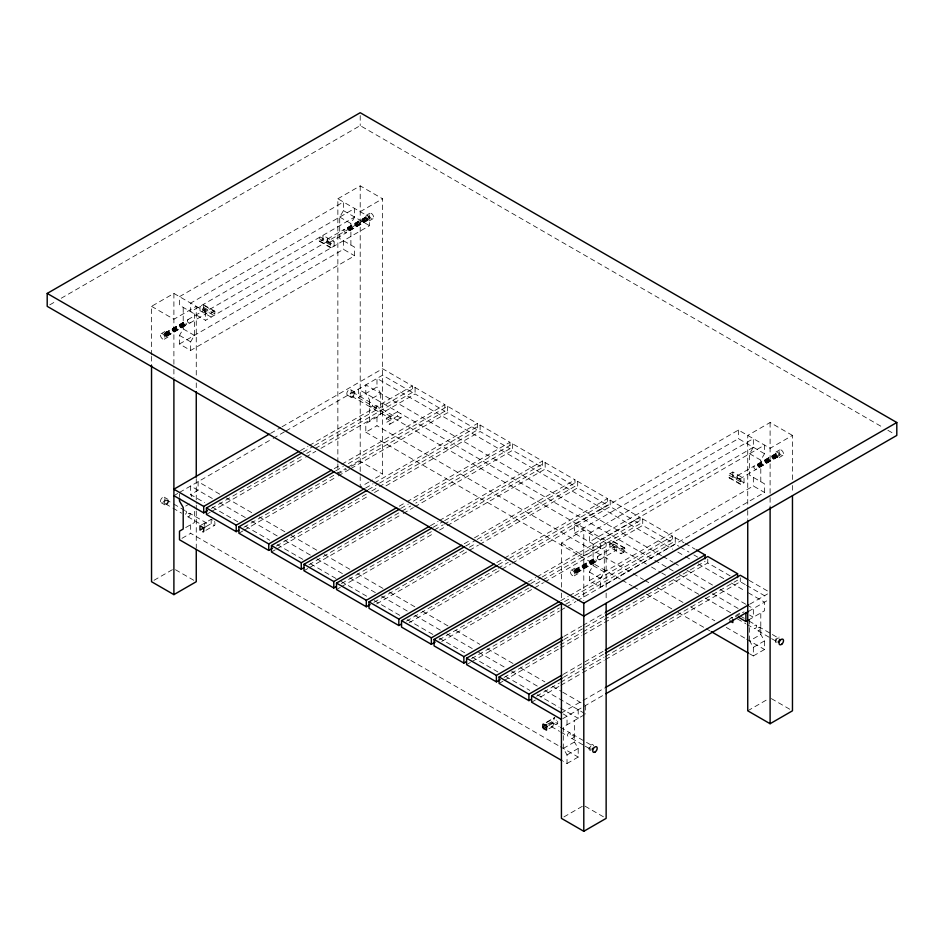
<?xml version="1.0" encoding="UTF-8"?>
<svg xmlns="http://www.w3.org/2000/svg" width="944" height="944" viewBox="0 0 944 944"><rect width="100%" height="100%" fill="white"/><g stroke="black" fill="none" stroke-linecap="round" stroke-linejoin="round"><path stroke-width="0.71" stroke-dasharray="4.72 3.54" d="M165.047 333.503C168.728 330.235 167.43 340.465 165.047 333.503L185.071 321.939C189.909 327.485 180.398 323.497 185.071 321.939M347.64 228.082C351.321 224.814 350.023 235.044 347.64 228.082L367.664 216.518C372.491 222.064 362.992 218.076 367.664 216.518M574.943 570.152C578.625 566.884 577.327 577.114 574.943 570.152L594.968 558.588C599.794 564.134 590.295 560.146 594.968 558.588M757.525 464.743C761.218 461.463 759.92 471.693 757.525 464.743L777.561 453.179C782.387 458.725 772.888 454.737 777.561 453.179M337.858 462.371L337.858 198.771L369.529 217.061L369.529 225.663L205.568 320.323L179.49 305.266L179.49 296.664L343.439 202.004L343.439 210.606L339.71 217.061L339.71 238.572L354.625 247.186L354.625 255.789L190.664 350.448L179.49 343.994L179.49 335.391L183.207 328.937L183.207 307.414M190.664 350.448L190.664 341.846L194.393 335.391L194.393 313.868M350.897 245.027L350.897 223.516L354.625 217.061L354.625 208.459L190.664 303.118L190.664 311.721L354.625 217.061M753.336 447.255L589.375 541.915L589.375 533.313L753.336 438.653L753.336 447.255L749.607 453.71L749.607 475.221L764.51 483.835L764.51 492.438L600.561 587.097L589.375 580.643L589.375 572.04L593.103 565.586L593.103 544.074M600.561 587.097L600.561 578.495L604.29 572.04L604.29 550.529L574.471 533.313L574.471 524.711L738.432 430.051L770.103 448.329L792.464 435.42L792.464 479.599M760.793 481.676L760.793 460.165L764.51 453.71L764.51 445.108L600.561 539.767L600.561 548.37M49.749 304.877L56.109 301.195M61.195 298.257L360.207 125.623L882.782 427.325M151.536 354.944L151.536 306.34L173.897 293.431L205.568 311.721L369.529 217.061M337.858 198.771L360.207 185.862L382.568 198.771L382.568 474.148L370.142 481.322M360.207 211.68L382.568 198.771M214.878 311.721A1.322 0.755 -60 0 0 213.946 311.19L211.161 312.794L199.975 306.34L199.975 310.647L202.771 309.03A1.322 0.755 -60 0 0 203.703 307.425L203.703 305.266A1.322 0.755 -60 0 0 202.771 304.735L214.878 311.721L214.878 313.868A1.322 0.755 -60 0 1 213.946 315.485L202.771 309.03M322.942 239.646L320.158 241.263A1.322 0.755 -60 0 1 319.225 240.732L319.225 238.572A1.322 0.755 -60 0 1 320.158 236.956L331.332 243.41L334.129 241.806L334.129 246.101L322.942 239.646L322.942 235.351L334.129 241.806M161.129 333.728L164.858 331.568M366.083 215.397L369.812 213.25M165.235 332.807L184.375 321.751M187.809 319.686L204.577 310.01M327.544 239.009L344.312 229.333M347.817 227.386L366.968 216.341M165.094 333.114L184.717 321.786M347.687 227.693L367.299 216.365M165.094 333.952L185.437 322.199M347.687 228.531L368.03 216.79M165.235 334.424L185.767 322.565M347.817 229.003L368.361 217.144M165.46 334.884L186.062 322.978M165.743 335.309L186.287 323.45M348.336 229.888L368.868 218.029M166.085 335.663L186.428 323.91M348.666 230.242L369.01 218.501M166.439 335.922L186.475 324.358M349.032 230.513L369.057 218.949M166.805 336.076L186.428 324.748M349.398 230.666L369.01 219.338M167.135 336.111L186.287 325.055M189.791 323.119L206.559 313.432M329.527 242.443L346.295 232.755M349.728 230.69L368.868 219.645M164.291 339.203L168.02 337.043M369.246 220.872L372.974 218.725M179.49 343.994L343.439 249.334L354.625 255.789M270.598 433.379L280.781 427.502M282.044 426.771L382.568 368.738L412.375 385.943L412.375 392.397L314.399 448.966M173.897 495.671L177.708 493.464M179.49 492.438L271.872 439.102M273.146 438.37L284.592 431.75M285.867 431.019L382.568 375.193L412.375 392.397M673.225 570.967L358.342 389.176L358.342 397.778L376.975 387.016L376.975 378.414L672.73 549.172M185.697 506.067L189.425 503.907M369.529 421.449L369.529 399.926L380.703 393.471L376.975 387.016M300.404 450.595L308.039 446.182M309.313 445.45L412.375 385.943M303.118 452.152L313.302 446.276M314.564 445.544L415.089 387.512L444.895 404.716L444.895 411.171L346.92 467.74M211.338 508.474L301.679 456.306M306.765 453.368L313.137 449.698M206.417 514.445L210.229 512.238M211.503 511.506L304.393 457.875M305.667 457.144L315.839 451.267M320.936 448.329L415.089 393.967L444.895 411.171M185.697 527.578L194.393 522.563L194.393 506.786M201.225 525.065L211.161 519.33L213.958 520.946M386.297 418.216L397.471 411.761L397.471 416.068L386.297 422.523L386.297 418.216L389.093 419.832A1.322 0.755 60 0 1 390.025 421.449L390.025 423.596A1.322 0.755 60 0 1 389.093 424.127M181.968 538.34L190.664 533.313L559.084 746.02M380.703 393.471L380.703 414.994L365.8 423.596L365.8 432.199L376.975 425.744L631.937 572.949M206.193 526.504L211.161 523.637L213.958 525.242A1.322 0.755 60 0 0 214.89 524.711L214.89 522.563M205.922 530.327L214.607 525.312M389.754 424.198L400.929 417.744M334.2 468.637L340.56 464.955M341.834 464.224L444.895 404.716M335.639 470.926L343.274 466.525M348.36 463.587L447.609 406.286L477.416 423.502L477.416 429.957L379.441 486.514M243.859 527.248L335.474 474.348M336.748 473.617L345.657 468.472M154.025 580.289L173.897 568.819L193.768 580.289M337.858 474.148L346.542 469.133M351.51 466.265L360.207 461.25L382.568 474.148M238.938 533.218L242.75 531.012M244.024 530.28L336.914 476.649M338.188 475.918L349.634 469.31M350.908 468.566L447.609 412.74L477.416 429.957M368.903 482.042L360.207 487.057L360.207 476.755M365.446 488.142L373.081 483.741M374.355 482.998L477.416 423.502M368.16 489.712L378.343 483.835M379.606 483.092L480.13 425.06L509.937 442.276L509.937 448.73L415.785 503.093M276.38 546.021L366.72 493.865M371.806 490.927L378.178 487.246M271.459 551.992L275.27 549.786M276.545 549.054L369.434 495.423M374.52 492.485L380.88 488.815M385.978 485.877L480.13 431.514L509.937 448.73M399.241 506.185L405.601 502.515M406.876 501.771L509.937 442.276M400.681 508.486L408.315 504.072M413.401 501.134L512.651 443.833L542.458 461.05L542.458 467.504L444.482 524.073M308.9 564.795L400.516 511.908M401.79 511.164L410.699 506.031M303.98 570.766L307.791 568.559M309.066 567.828L401.955 514.209M403.23 513.465L413.401 507.589M414.676 506.857L512.651 450.288L542.458 467.504M430.488 525.69L438.122 521.289M439.397 520.557L542.458 461.05M433.202 527.259L443.385 521.383M444.648 520.651L545.172 462.607L574.979 479.823L574.979 486.278L480.826 540.641M341.421 583.569L433.036 530.681M434.311 529.95L443.22 524.805M336.501 589.54L340.312 587.345M341.586 586.602L434.476 532.982M439.562 530.044L445.922 526.363M447.196 525.631L545.172 469.062L574.979 486.278M464.283 543.732L469.369 540.794M474.466 537.856L574.979 479.823M465.722 546.033L475.894 540.157M477.168 539.425L577.693 481.393L607.499 498.597L607.499 505.052L513.347 559.414M373.942 602.343L464.283 550.187M469.369 547.249L475.729 543.579M376.656 603.912L468.271 551.025M469.534 550.281L478.443 545.148M479.717 544.405L577.693 487.847L607.499 505.052M496.804 562.506L503.164 558.836M504.438 558.105L607.499 498.597M498.243 564.807L508.415 558.931M509.689 558.199L610.213 500.167L640.02 517.371L640.02 523.826L530.599 587.003M406.463 621.117L496.804 568.961M498.078 568.229L508.25 562.353M409.177 622.686L500.78 569.798M502.055 569.055L510.964 563.922M512.238 563.179L610.213 506.621L640.02 523.826M574.471 533.313L738.432 438.653L764.51 453.71M561.432 587.168L561.432 542.989L583.793 530.08L583.793 600.773M792.464 435.42L770.103 422.511L747.742 435.42L747.742 509.052M528.05 582.023L535.685 577.61M536.959 576.878L640.02 517.371M530.764 583.581L540.936 577.704M542.21 576.973L642.734 518.94L672.541 536.145L672.541 542.599L578.389 596.962M606.142 587.168L606.142 542.989L583.793 555.898L561.432 542.989M438.984 639.902L529.324 587.746M624.775 548.37L612.668 541.384L609.871 542.989L609.871 547.296L621.046 553.75L623.842 552.134A1.322 0.755 -60 0 0 624.775 550.529L624.775 548.37A1.322 0.755 -60 0 0 623.842 547.839L621.046 549.443L621.046 553.75M730.042 473.617L732.839 472L744.025 478.455L744.025 482.75L741.229 484.366L729.11 477.381L729.11 475.221A1.322 0.755 -60 0 1 730.042 473.617L741.229 480.071L744.025 478.455M441.698 641.46L533.301 588.572M534.575 587.841L543.484 582.696M544.759 581.964L642.734 525.395L672.541 542.599M609.871 547.296L612.668 545.679A1.322 0.755 -60 0 0 613.6 544.074L613.6 541.915A1.322 0.755 -60 0 0 612.668 541.384M744.025 482.75L732.839 476.307L730.042 477.912A1.322 0.755 -60 0 1 729.11 477.381M571.026 570.377L574.754 568.229M775.98 452.046L779.709 449.899M575.132 569.456L594.272 558.4M597.705 556.346L614.473 546.659M737.441 475.67L754.209 465.982M757.713 464.035L776.865 452.99M574.99 569.763L594.602 558.435M757.572 464.342L777.195 453.026M574.99 570.601L595.334 558.86M757.572 465.18L777.915 453.439M575.132 571.073L595.664 559.214M757.713 465.652L778.257 453.793M575.344 571.533L595.959 559.639M757.938 466.112L778.54 454.217M575.639 571.958L596.183 560.099M758.233 466.537L778.765 454.678M575.97 572.312L596.313 560.571M758.563 466.891L778.906 455.15M576.336 572.571L596.36 561.007M758.929 467.162L778.953 455.598M576.701 572.725L596.313 561.397M759.283 467.315L778.906 455.987M577.032 572.76L596.183 561.715M599.688 559.768L616.456 550.081M739.423 479.092L756.191 469.404M759.625 467.351L778.765 456.294M574.188 575.852L577.917 573.704M779.142 457.521L782.871 455.374M589.375 580.643L753.336 485.983L764.51 492.438M560.571 600.797L568.205 596.384M569.48 595.652L672.541 536.145M564.559 601.623L573.456 596.49M574.731 595.747L675.255 537.714L683.952 542.729M471.504 658.676L559.296 607.983M565.657 604.313L573.291 599.9M466.584 664.647L470.395 662.44M471.67 661.709L559.462 611.016M560.736 610.284L565.822 607.346M567.096 606.614L576.005 601.47M577.28 600.738L675.255 544.169L678.984 546.316M563.828 636.468L581.646 626.179M582.908 625.447L604.549 612.963M563.993 639.501L584.348 627.748M585.622 627.017L604.715 615.995M504.025 677.45L558.742 645.861M560.016 645.13L581.646 632.633M582.908 631.902L705.062 561.385M499.105 683.421L502.916 681.214M504.19 680.482L558.907 648.894M560.181 648.162L581.811 635.666M583.073 634.934L707.776 562.943L730.137 575.852M563.261 674.346L603.983 650.841M563.426 677.379L583.793 665.626M585.068 664.895L604.148 653.873M536.546 696.224L559.45 683.008M560.724 682.264L603.983 657.295M605.257 656.552L737.583 580.159M531.625 702.194L535.437 699.988M540.523 697.05L559.615 686.04M560.889 685.297L581.244 673.544M582.519 672.812L604.148 660.328M605.423 659.585L740.297 581.716L745.264 584.584M561.432 712.956L581.787 701.203M583.062 700.46L604.691 687.975M749.748 604.231L767.555 593.941M546.8 722.03L554.246 717.735M546.21 722.809L554.907 717.794A1.322 0.755 60 0 0 553.975 718.337L553.975 720.484A1.322 0.755 60 0 0 554.907 722.101L557.703 723.706L557.703 719.411M547.768 724.072L553.975 720.484M549.007 724.426L556.464 720.13M735.329 616.857L744.025 611.842M548.7 725.688L554.907 722.101M562.707 718.679L604.691 694.43M748.368 611.476L767.555 600.396M549.007 728.733L557.703 723.706M584.407 714.75L563.297 726.939L563.297 748.45L567.025 754.905L567.025 763.507L563.202 761.301M748.368 620.09L764.51 610.768L764.51 602.154L746.669 591.853M563.297 748.45L574.471 741.996L574.471 720.484M749.512 653.732L753.336 655.938L753.336 647.336L749.607 640.882L760.793 634.427L760.793 612.916M567.025 754.905L578.2 748.45L574.471 741.996M753.336 647.336L764.51 640.882L760.793 634.427M567.025 763.507L578.2 757.053L578.2 748.45M753.336 655.938L764.51 649.484L764.51 640.882M563.91 816.938L583.793 805.468M747.742 710.808L767.625 699.327M887.879 430.275L894.251 433.957M343.439 210.606L369.529 225.663M339.71 217.061L350.897 223.516M749.607 453.71L760.793 460.165M319.225 238.572L330.4 245.027L330.4 247.175A1.322 0.755 -60 0 0 331.332 247.717L319.225 240.732M729.11 475.221L740.297 481.676L740.297 483.835A1.322 0.755 -60 0 0 741.229 484.366M319.497 241.334L330.671 247.788M729.393 477.983L740.568 484.437M685.191 543.449L695.126 549.184M748.993 580.289L767.625 591.038M680.223 547.036L688.919 552.063M693.887 554.93L697.616 557.078M746.503 585.304L767.625 597.493M677.827 552.11L684.199 555.792M685.474 556.523L691.858 560.205M698.23 563.887L724.992 579.345M731.376 583.026L745.394 591.121M661.555 555.627L365.8 384.869L365.8 393.471L369.529 399.926M662.83 556.358L673.025 562.246M674.299 562.978L680.671 566.66M687.043 570.341L712.543 585.056M720.189 589.481L745.689 604.195M746.964 604.927L753.336 608.609L753.336 617.223L749.512 615.016M679.397 574.53L706.171 589.988M712.543 593.67L739.317 609.128M397.471 416.068L400.268 417.685A1.322 0.755 60 0 0 401.2 417.142L401.2 414.994A1.322 0.755 60 0 0 400.268 413.378M203.432 304.664L214.607 311.119M350.649 389.683A3.162 1.829 -60 0 1 349.563 394.604A3.162 1.829 -60 0 1 346.885 392.916A3.162 1.829 -60 0 1 350.649 389.683L354.378 391.831A3.162 1.829 -60 0 1 353.28 396.751A3.162 1.829 -60 0 1 350.613 395.064A3.162 1.829 -60 0 1 354.378 391.831M613.329 541.313L624.503 547.768M353.74 392.846A1.971 1.145 -60 0 1 353.115 395.902A1.971 1.145 -60 0 1 351.404 394.911A1.971 1.145 -60 0 1 353.74 392.846L372.373 403.595A1.971 1.145 -60 0 1 371.747 406.663A1.971 1.145 -60 0 1 370.036 405.672A1.971 1.145 -60 0 1 372.373 403.595M376.113 405.755A1.971 1.145 -60 0 1 375.464 408.823A1.971 1.145 -60 0 1 373.765 407.808A1.971 1.145 -60 0 1 376.113 405.755L392.881 415.431A1.971 1.145 -60 0 1 392.232 418.499A1.971 1.145 -60 0 1 390.533 417.484A1.971 1.145 -60 0 1 392.881 415.431M740.627 616.208L744.226 618.285M749.017 621.046L756.203 625.199A1.971 1.145 -60 0 1 755.542 628.267A1.971 1.145 -60 0 1 753.855 627.241A1.971 1.145 -60 0 1 756.203 625.199M759.92 627.335A1.971 1.145 -60 0 1 759.283 630.403A1.971 1.145 -60 0 1 757.572 629.412A1.971 1.145 -60 0 1 759.92 627.335L771.095 633.79M772.334 634.51L778.54 638.097M203.703 307.425L214.878 313.868M613.6 544.074L624.775 550.529M358.342 397.778L646.451 564.111M651.549 567.061L660.47 572.206M661.744 572.949L665.567 575.156M673.225 579.569L698.713 594.283M705.085 597.965L733.134 614.166M612.668 545.679L623.842 552.134M351.77 396.268L370.402 407.017M374.119 409.165L390.887 418.841M574.471 524.711L606.142 542.989M737.429 618.922L745.819 623.76M747.011 624.456L754.197 628.61M757.938 630.757L770.363 637.932M771.602 638.651L776.57 641.519M347.416 395.111L351.144 397.271M199.975 310.647L211.161 317.101L211.161 312.794M730.975 617.223L732.839 618.296M633.212 573.681L643.407 579.569M644.681 580.3L651.065 583.982M657.437 587.664L684.199 603.122M690.583 606.803L714.797 620.786M726.266 627.406L745.394 638.451M746.669 639.182L764.51 649.484M151.536 306.34L173.897 319.249L196.258 306.34L196.258 377.034M365.8 432.199L620.763 579.404M622.037 580.135L632.232 586.023M633.507 586.755L639.879 590.437M646.251 594.118L671.75 608.845M678.122 612.514L704.897 627.972M706.171 628.716L709.994 630.922M183.207 328.937L194.393 335.391M593.103 565.586L604.29 572.04M179.49 335.391L190.664 341.846M589.375 572.04L600.561 578.495M771.342 698.607L789.975 709.369M219.787 494.196L198.11 481.676L198.11 490.29L190.664 494.585L191.903 496.745M226.159 497.877L252.933 513.335M259.305 517.005L286.079 532.463M291.177 535.413L317.951 550.871M324.323 554.541L351.085 569.999M357.469 573.681L382.957 588.395M389.329 592.077L414.829 606.803M422.475 611.216L447.975 625.931M455.622 630.356L479.847 644.339M487.493 648.752L512.993 663.467M520.64 667.892L544.865 681.875M552.511 686.288L561.432 691.445M562.707 692.176L584.383 704.684M212.329 498.491L190.664 485.983L190.664 494.585L204.683 502.692M219.787 502.798L245.475 517.631M251.659 521.194L277.347 536.027M284.805 540.334L310.493 555.166M316.865 558.848L343.64 574.306M349.811 577.87L375.511 592.702M381.683 596.266L407.383 611.098M414.829 615.405L440.518 630.238M446.701 633.802L473.475 649.26M478.573 652.21L505.536 667.774M511.719 671.337L538.682 686.913M544.865 690.477L584.383 713.298M212.329 507.105L237.829 521.82M245.475 526.233L269.701 540.228M277.347 544.641L302.847 559.355M310.493 563.769L335.993 578.495M341.091 581.433L367.865 596.891M374.237 600.573L400.999 616.031M407.383 619.712L432.871 634.427M439.243 638.109L464.743 652.823M472.389 657.248L497.889 671.963M505.536 676.376L529.761 690.359M537.407 694.784L559.084 707.292M560.358 708.024L578.2 718.337L578.2 709.723M563.202 713.971L567.025 716.177L567.025 724.791M164.256 497.205L167.985 499.364M167.43 500.414A1.971 1.145 -60 0 1 166.805 503.471A1.971 1.145 -60 0 1 165.094 502.479A1.971 1.145 -60 0 1 167.43 500.414L172.398 503.282M173.637 503.99L186.062 511.164M189.803 513.324A1.971 1.145 -60 0 1 189.142 516.392A1.971 1.145 -60 0 1 187.455 515.365A1.971 1.145 -60 0 1 189.803 513.324L206.571 523M553.113 723.08A1.971 1.145 -60 0 1 552.464 726.148A1.971 1.145 -60 0 1 550.765 725.134A1.971 1.145 -60 0 1 553.113 723.08L559.108 726.538M560.299 727.234L569.881 732.768A1.971 1.145 -60 0 1 569.232 735.836A1.971 1.145 -60 0 1 567.533 734.81A1.971 1.145 -60 0 1 569.881 732.768M573.598 734.904A1.971 1.145 -60 0 1 572.973 737.972A1.971 1.145 -60 0 1 571.262 736.981A1.971 1.145 -60 0 1 573.598 734.904L592.23 745.666M165.46 503.836L171.666 507.412M172.905 508.132L181.602 513.158M187.797 516.734L199.774 523.649M551.119 726.491L559.497 731.329M560.701 732.025L567.887 736.178M571.627 738.326L584.041 745.5M585.28 746.22L590.26 749.088M161.176 502.727L164.905 504.875M560.358 746.751L578.2 757.053M585.032 806.176L603.664 816.938M792.464 485.499L792.464 492.862M770.103 422.511L770.103 496.143M770.103 497.618L770.103 506.456M753.336 477.381L753.336 485.983M749.607 619.37L749.607 640.882M747.742 510.527L747.742 519.365M740.297 577.846L740.297 581.716M738.432 430.051L738.432 438.653M732.839 472L732.839 476.307M707.776 559.072L707.776 562.943M675.255 537.714L675.255 544.169M642.734 518.94L642.734 525.395M610.213 500.167L610.213 506.621M606.142 593.068L606.142 600.419M585.658 705.428L585.658 714.03M577.693 481.393L577.693 487.847M561.432 593.068L561.432 600.419M545.172 462.607L545.172 469.062M512.651 443.833L512.651 450.288M480.13 425.06L480.13 431.514M447.609 406.286L447.609 412.74M415.089 387.512L415.089 393.967M376.975 417.142L376.975 425.744M360.207 115.593L360.207 125.623M360.207 185.862L360.207 475.28M343.439 240.732L343.439 249.334M337.858 463.846L337.858 472.684M211.161 519.33L211.161 523.637M205.568 311.721L205.568 320.323M196.258 382.922L196.258 390.285M196.258 478.643L196.258 503.671M196.258 505.146L196.258 509.559M196.258 511.034L196.258 547.85M190.664 524.711L190.664 533.313M179.49 493.877L179.49 496.745M173.897 293.431L173.897 367.841M173.897 369.316L173.897 378.155M151.536 356.407L151.536 365.245M740.297 481.676A1.322 0.755 -60 0 1 741.229 480.071M214.524 521.489A1.322 0.755 60 0 1 214.76 521.949M204.352 526.209A1.971 1.145 -60 0 1 205.108 523.46A1.971 1.145 -60 0 1 206.948 523.649A1.971 1.145 -60 0 1 205.556 526.327M185.437 511.105A1.971 1.145 -60 0 1 186.475 512.073A1.971 1.145 -60 0 1 185.437 514.232M729.24 619.984A1.322 0.755 60 0 1 729.11 619.37L740.297 612.916A1.322 0.755 60 0 0 740.415 613.529M330.4 245.027A1.322 0.755 -60 0 1 331.332 243.41M776.346 641.318A1.971 1.145 -60 0 1 776.865 638.817A1.971 1.145 -60 0 1 778.765 638.297M776.393 642.687A3.162 1.829 -60 0 1 775.815 639.194A3.162 1.829 -60 0 1 779.178 637.094M591.239 748.993A1.971 1.145 -60 0 1 590.035 747.27A1.971 1.145 -60 0 1 592.454 745.866M591.298 749.925A3.162 1.829 -60 0 1 589.009 748.734A3.162 1.829 -60 0 1 591.192 744.828A3.162 1.829 -60 0 1 593.481 746.02M597.292 557.243A1.971 1.145 60 0 0 599.393 559.851A1.971 1.145 60 0 0 599.393 557.054A1.971 1.145 60 0 0 597.292 557.243M753.808 466.891A1.971 1.145 60 0 0 755.896 469.498A1.971 1.145 60 0 0 755.896 466.702A1.971 1.145 60 0 0 753.808 466.891M737.04 476.567A1.971 1.145 60 0 0 739.128 479.174A1.971 1.145 60 0 0 739.128 476.378A1.971 1.145 60 0 0 737.04 476.567M614.06 547.567A1.971 1.145 60 0 0 616.161 550.175A1.971 1.145 60 0 0 616.161 547.378A1.971 1.145 60 0 0 614.06 547.567M162.769 502.515A3.162 1.829 -60 0 0 164.622 497.523A3.162 1.829 -60 0 0 160.751 499.86A3.162 1.829 -60 0 0 162.769 502.515M160.48 335.167A3.162 1.829 60 0 0 163.831 339.344A3.162 1.829 60 0 0 163.831 334.872A3.162 1.829 60 0 0 160.48 335.167M166.498 504.674A3.162 1.829 -60 0 0 168.351 499.671A3.162 1.829 -60 0 0 164.48 502.019A3.162 1.829 -60 0 0 166.498 504.674M164.209 333.02A3.162 1.829 60 0 0 167.56 337.197A3.162 1.829 60 0 0 167.56 332.725A3.162 1.829 60 0 0 164.209 333.02M187.408 320.594A1.971 1.145 60 0 0 189.496 323.202A1.971 1.145 60 0 0 189.496 320.405A1.971 1.145 60 0 0 187.408 320.594M343.911 230.242A1.971 1.145 60 0 0 346 232.849A1.971 1.145 60 0 0 346 230.053A1.971 1.145 60 0 0 343.911 230.242M327.143 239.918A1.971 1.145 60 0 0 329.232 242.525A1.971 1.145 60 0 0 329.232 239.729A1.971 1.145 60 0 0 327.143 239.918M204.175 310.918A1.971 1.145 60 0 0 206.264 313.526A1.971 1.145 60 0 0 206.264 310.729A1.971 1.145 60 0 0 204.175 310.918M779.048 451.35A3.162 1.829 60 0 0 782.399 455.515A3.162 1.829 60 0 0 782.399 451.043A3.162 1.829 60 0 0 779.048 451.35M775.319 453.498A3.162 1.829 60 0 0 778.67 457.663A3.162 1.829 60 0 0 778.67 453.203A3.162 1.829 60 0 0 775.319 453.498M570.377 571.816A3.162 1.829 60 0 0 573.728 575.993A3.162 1.829 60 0 0 573.728 571.521A3.162 1.829 60 0 0 570.377 571.816M574.105 569.669A3.162 1.829 60 0 0 577.457 573.846A3.162 1.829 60 0 0 577.457 569.374A3.162 1.829 60 0 0 574.105 569.669M369.151 214.689A3.162 1.829 60 0 0 372.502 218.866A3.162 1.829 60 0 0 372.502 214.394A3.162 1.829 60 0 0 369.151 214.689M365.422 216.849A3.162 1.829 60 0 0 368.785 221.014A3.162 1.829 60 0 0 368.785 216.542A3.162 1.829 60 0 0 365.422 216.849"/><path stroke-width="1.42" d="M47.2 293.431L360.207 112.714L896.8 422.511L896.8 435.42L583.793 616.137L47.2 306.34L47.2 293.431L583.793 603.228L896.8 422.511M269.323 434.11L173.897 489.216L203.703 506.421L299.13 451.326M238.773 530.186L236.224 531.649L206.417 514.445L206.417 507.99L301.844 452.896M173.897 495.671L203.703 512.875L207.527 510.669M204.942 527.224L199.975 530.091L199.975 525.784L202.771 527.401A1.322 0.755 60 0 1 203.703 529.018L203.703 531.165A1.322 0.755 60 0 1 202.771 531.696M206.417 507.99L236.224 525.194L331.651 470.1M272.568 548.228L268.745 550.423L238.938 533.218L238.938 526.764L334.365 471.67M151.536 365.245L151.536 581.716L173.897 594.626L196.258 581.716L196.258 549.325M238.938 526.764L268.745 543.968L364.172 488.874M303.815 567.733L301.266 569.208L271.459 551.992L271.459 545.538L366.886 490.443M271.459 545.538L301.266 562.754L396.692 507.648M336.335 586.507L333.787 587.982L303.98 570.766L303.98 564.311L399.406 509.217M303.98 564.311L333.787 581.528L429.213 526.433M370.131 604.549L366.307 606.756L336.501 589.54L336.501 583.085L431.927 527.991M336.501 583.085L366.307 600.301L461.734 545.207M401.377 624.067L398.828 625.53L369.021 608.314L369.021 601.871L464.448 546.765M369.021 601.871L398.828 619.075L494.255 563.981M435.172 642.097L431.349 644.304L401.542 627.099L401.542 620.645L496.969 565.55M401.542 620.645L431.349 637.849L526.776 582.755M466.419 661.614L463.87 663.077L434.063 645.873L434.063 639.418L529.49 584.324M434.063 639.418L463.87 656.623L559.296 601.529M500.202 679.656L496.391 681.851L466.584 664.647L466.584 658.192L562.01 603.098M466.584 658.192L496.391 675.408L562.553 637.2M605.812 612.231L705.062 554.93L705.062 558.801M531.46 699.162L528.911 700.637L499.105 683.421L499.105 676.966L562.718 640.233M605.977 615.264L707.776 556.488L737.583 573.704L737.583 577.575M499.105 676.966L528.911 694.182L561.999 675.078M605.257 650.097L737.583 573.704M561.432 719.411L531.625 702.194L531.625 695.74L562.164 678.111M605.423 653.13L740.297 575.262L747.742 579.569M605.965 687.244L748.474 604.962M542.8 726.939L542.8 724.791A1.322 0.755 60 0 1 543.732 724.249L546.529 725.865L546.529 730.16L543.732 728.556A1.322 0.755 60 0 1 542.8 726.939L546.529 724.791M543.732 728.556L547.461 726.396M605.965 693.698L748.474 611.417M738.232 617.105L745.89 621.518L748.368 620.09M561.432 603.369L561.432 818.377L583.793 831.286L606.142 818.377L606.142 603.369M747.742 520.84L747.742 710.808L770.103 723.718L792.464 710.808L792.464 495.801M696.365 549.904L705.062 554.93M730.042 620.987L732.839 622.592L732.839 619.724M711.269 631.654L748.238 653M531.625 695.74L561.432 712.956M561.916 760.569L179.49 539.767L179.49 531.165L183.207 529.018L183.207 507.494L179.49 501.04L179.49 498.172M770.103 507.235L770.103 723.718M745.89 612.916L745.89 621.518M583.793 603.228L583.793 831.286M528.911 694.182L528.911 700.637M496.391 675.408L496.391 681.851M463.87 656.623L463.87 663.077M431.349 637.849L431.349 644.304M398.828 619.075L398.828 625.53M366.307 600.301L366.307 606.756M333.787 581.528L333.787 587.982M301.266 562.754L301.266 569.208M268.745 543.968L268.745 550.423M236.224 525.194L236.224 531.649M203.703 506.421L203.703 512.875M196.258 391.76L196.258 477.168M173.897 379.63L173.897 594.626M779.709 639.3A3.162 1.829 -60 0 1 779.095 640.787M778.635 641.46A3.162 1.829 -60 0 1 778.08 642.014M592.856 748.226A3.162 1.829 -60 0 1 592.407 748.911M781.809 644.162A3.162 1.829 -60 0 0 782.906 639.241A3.162 1.829 -60 0 0 779.142 642.475A3.162 1.829 -60 0 0 781.809 644.162M595.027 752.073A3.162 1.829 -60 0 0 596.879 747.082A3.162 1.829 -60 0 0 593.009 749.418A3.162 1.829 -60 0 0 595.027 752.073"/></g></svg>
